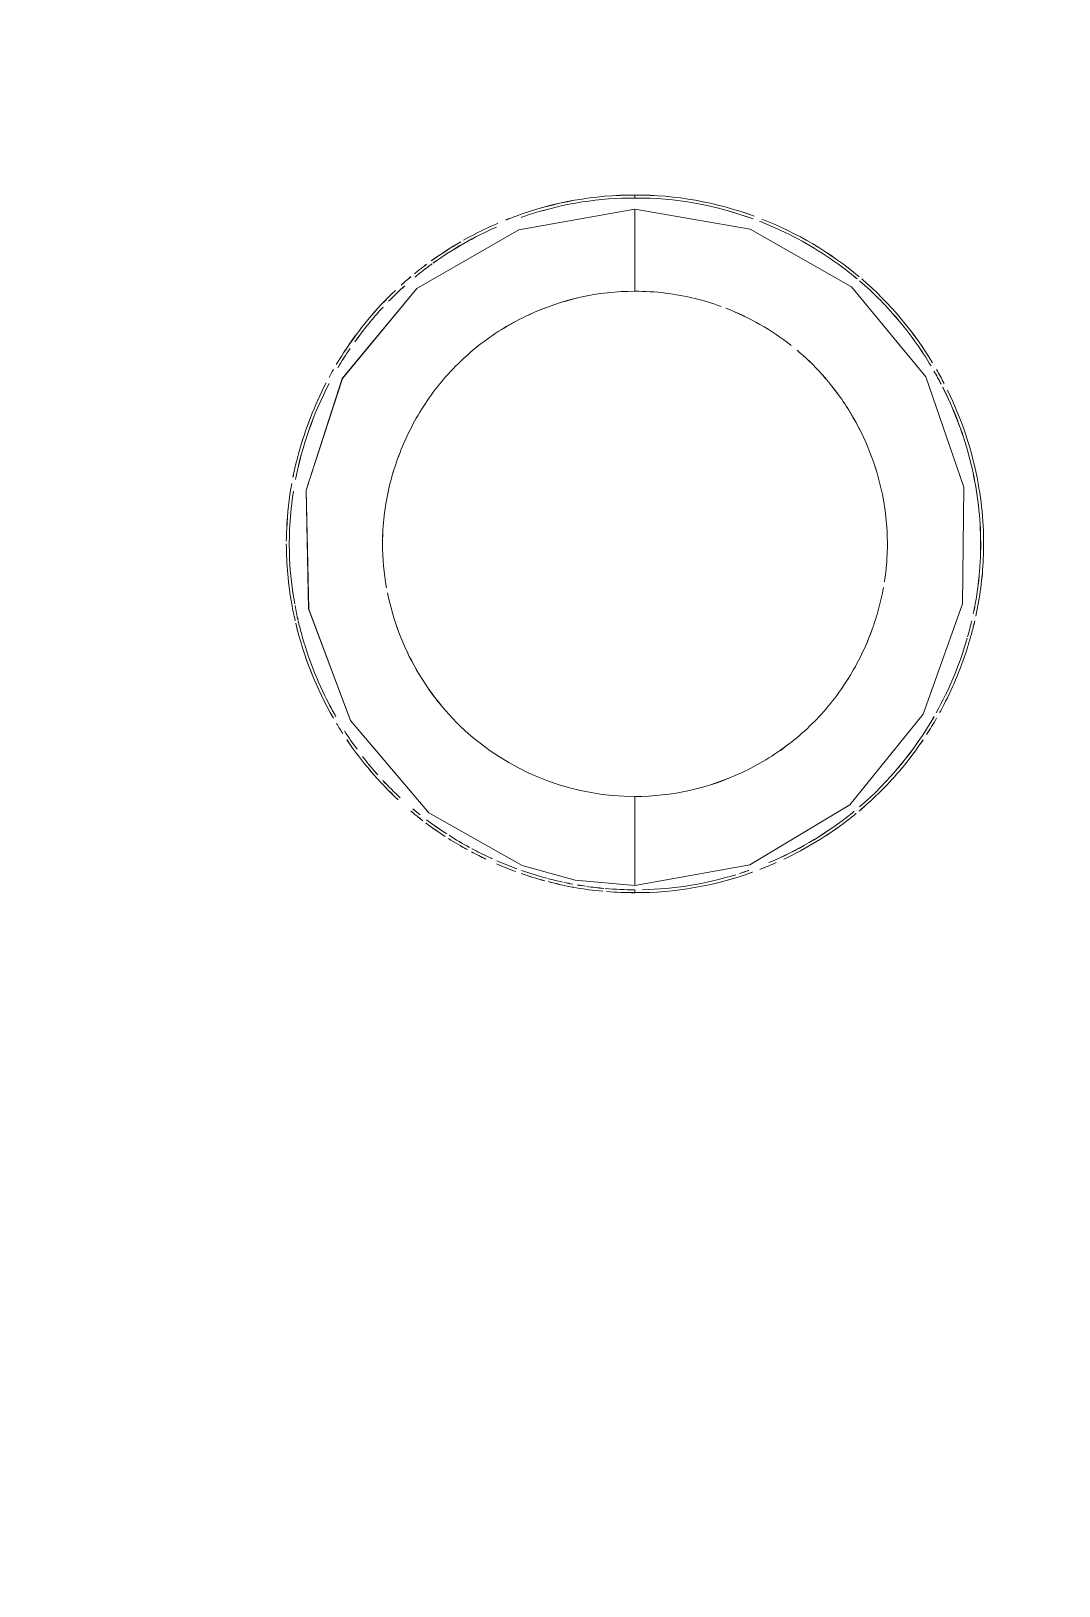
# Model space of a CAD drawing. Header units: millimetres. Extents: x -4000 to 187956, y -58990 to 162485.
# Drawn here: x 2749.9 to 2909.3, y 76780.2 to 77021.1 of the extents above; entities that cross this region are included whole.
import ezdxf

# ---------------------------------------------------------------- set-up
doc = ezdxf.new("R2010")
doc.units = ezdxf.units.MM
doc.layers.add('P-SANR-FIXT', color=6, linetype='Continuous', lineweight=9)

# ---------------------------------------------------------------- blocks, each defined once
blk = doc.blocks.new('WCPan-SquattingPan-Vitra-ArkitektSeries-5952 - CMPX502N-V870-FFS - TANG 1')
at = {"layer": 'P-SANR-FIXT', "color": 90}
for p, q in [((0, 52.99), (0, 53.21)), ((0, -54.89), (0, -54.66))]:
    blk.add_line(p, q, dxfattribs=at)
at = {"layer": 'P-SANR-FIXT', "color": 254}
for p, q in [((0, 52.76), (0, 52.99)), ((0, -54.66), (0, -54.43))]:
    blk.add_line(p, q, dxfattribs=at)
at = {"layer": 'P-SANR-FIXT', "color": 250}
blk.add_line((0, 39.21), (0, 38.3), dxfattribs=at)
at = {"layer": 'P-SANR-FIXT', "color": 253}
blk.add_line((0, -39.97), (0, -40.86), dxfattribs=at)
at = {"layer": 'P-SANR-FIXT', "color": 250, "flags": 128}
for points in [[(0, -53.77), (-9.27, -52.94), (-17.51, -50.68), (-31.97, -42.5), (-44.1, -28.22), (-50.58, -10.93), (-50.98, 7.48), (-45.36, 24.77), (-33.81, 38.73), (-18, 47.85), (0, 51.01)], [(0, 51.01), (17.83, 47.93), (33.56, 38.99), (45.09, 25.06), (50.96, 7.94), (50.77, -10.15), (44.67, -27.2), (33.31, -41.29), (17.8, -50.59), (0, -53.77)]]:
    blk.add_lwpolyline(points, dxfattribs=at)
at = {"layer": 'P-SANR-FIXT', "color": 250}
for points, knots in [([(129.51, 77.95), (128.74, 81.46), (127.07, 86.68), (123.84, 93.23), (120.89, 97.97), (117.48, 102.37), (112.51, 107.69), (105.49, 113.48), (96.06, 119.21), (86.05, 123.75), (75.88, 127.3), (65.19, 130.16), (54.55, 132.3), (43.7, 133.93), (32.53, 135.12), (17.68, 136.15), (6.8, 136.38), (0, 136.38)], [0, 0, 0, 0, 0.071429, 0.107143, 0.142857, 0.178571, 0.214286, 0.285714, 0.357143, 0.428571, 0.5, 0.571429, 0.642857, 0.714286, 0.785714, 0.857143, 1, 1, 1, 1]), ([(0, -316.53), (-2.57, -316.65), (-6.63, -316.75), (-12.49, -316.73), (-17.03, -316.62), (-22.03, -316.49), (-27.44, -316.33), (-31.89, -316.08), (-35.25, -315.76), (-37.21, -315.49), (-38.69, -315.25), (-40.15, -315), (-42.63, -314.54), (-45.97, -313.77), (-49.1, -312.78), (-51.51, -311.78), (-53.28, -310.94), (-55.05, -309.93), (-57.41, -308.36), (-60.28, -306.11), (-62.85, -303.76), (-64.39, -302.23), (-65.18, -301.4), (-65.73, -300.82), (-66.22, -300.25), (-66.81, -299.51), (-67.67, -298.23), (-68.35, -296.82), (-68.87, -295.48), (-69.15, -294.67), (-69.37, -294.04), (-69.54, -293.58), (-69.69, -293.2), (-69.81, -292.91), (-69.94, -292.61), (-70.09, -292.26), (-70.31, -291.73), (-70.54, -291.12), (-70.78, -290.45), (-70.99, -289.81), (-71.19, -289.15), (-71.39, -288.44), (-71.61, -287.68), (-71.89, -286.73), (-72.14, -285.92), (-72.3, -285.45), (-72.45, -285.02), (-72.63, -284.48), (-72.87, -283.64), (-73.24, -282.3), (-73.68, -280.62), (-74.15, -278.85), (-74.56, -277.26), (-75.02, -275.49), (-75.69, -273.02), (-77.01, -268.32), (-79.26, -260.33), (-81.89, -250.19), (-84.17, -240.47), (-85.92, -232.4), (-87.84, -223.11), (-90.01, -212.53), (-92.31, -201.03), (-94.68, -188.88), (-97.05, -176.38), (-99.34, -163.8), (-101.12, -153.5), (-102.43, -145.49), (-103.34, -139.7), (-104.2, -133.91), (-105.33, -125.94), (-106.67, -115.71), (-108.18, -103.26), (-110.06, -86.83), (-112.11, -67.27), (-114.14, -47.68), (-115.47, -34.04), (-116.07, -25.77), (-116.42, -20.03), (-116.64, -15.92), (-116.84, -12.43), (-117.01, -9.49), (-117.15, -7.15), (-117.31, -4.76), (-117.5, -1.64), (-117.72, 2.21), (-117.96, 6.71), (-118.26, 12.58), (-118.59, 19.7), (-118.95, 27.84), (-119.28, 36.03), (-119.56, 44.17), (-119.79, 51.56), (-119.92, 57.74), (-120.01, 61.98), (-120.06, 64.86), (-120, 66.8), (-119.87, 68.43), (-119.72, 69.84), (-119.54, 71.34), (-119.29, 73.25), (-118.9, 75.6), (-118.22, 78.41), (-117.23, 81.3), (-115.87, 84.42), (-114.24, 87.67), (-112.35, 90.87), (-110.28, 93.84), (-107.97, 96.54), (-105.41, 99.11), (-103.13, 101.12), (-101.25, 102.65), (-100.05, 103.57), (-99.12, 104.27), (-98.24, 104.94), (-96.78, 106.05), (-94.76, 107.48), (-91.77, 109.17), (-87.62, 111.02), (-81.64, 113.31), (-74.48, 115.82), (-68.07, 117.83), (-62.99, 119.24), (-59.33, 120.14), (-55.74, 120.91), (-50.87, 121.81), (-44.72, 122.74), (-37.27, 123.6), (-29.83, 124.31), (-22.41, 124.89), (-12.48, 125.39), (-5, 125.49), (0, 125.43)], [-1, -1, -1, -1, -0.97619, -0.964286, -0.952381, -0.940476, -0.928571, -0.916667, -0.910714, -0.904762, -0.901786, -0.89881, -0.892857, -0.880952, -0.869048, -0.863095, -0.857143, -0.85119, -0.845238, -0.833333, -0.821429, -0.815476, -0.8125, -0.809524, -0.806548, -0.803571, -0.797619, -0.785714, -0.779762, -0.77381, -0.770833, -0.767857, -0.764881, -0.763393, -0.761905, -0.758929, -0.755952, -0.75, -0.744048, -0.738095, -0.732143, -0.72619, -0.720238, -0.714286, -0.708333, -0.702381, -0.696429, -0.690476, -0.684524, -0.678571, -0.672619, -0.669643, -0.666667, -0.66369, -0.660714, -0.654762, -0.642857, -0.630952, -0.625, -0.619048, -0.613095, -0.607143, -0.60119, -0.595238, -0.589286, -0.583333, -0.577381, -0.574405, -0.571429, -0.568452, -0.565476, -0.559524, -0.553571, -0.547619, -0.535714, -0.52381, -0.511905, -0.5, -0.494048, -0.488095, -0.482143, -0.479167, -0.47619, -0.473214, -0.470238, -0.464286, -0.458333, -0.452381, -0.440476, -0.428571, -0.416667, -0.404762, -0.392857, -0.380952, -0.369048, -0.357143, -0.345238, -0.339286, -0.333333, -0.327381, -0.321429, -0.309524, -0.297619, -0.285714, -0.27381, -0.261905, -0.25, -0.238095, -0.22619, -0.214286, -0.202381, -0.196429, -0.190476, -0.1875, -0.184524, -0.178571, -0.166667, -0.154762, -0.142857, -0.130952, -0.119048, -0.107143, -0.10119, -0.095238, -0.089286, -0.083333, -0.071429, -0.059524, -0.047619, -0.035714, -0.02381, 0, 0, 0, 0]), ([(0, 125.43), (5.34, 125.43), (13.8, 125.28), (25.48, 124.65), (34.36, 123.93), (43.13, 122.93), (51.71, 121.64), (60.17, 120.01), (68.57, 117.97), (76.78, 115.45), (84.8, 112.37), (91.35, 109.16), (96.35, 106.18), (99.91, 103.74), (103.38, 100.99), (107.85, 96.84), (112.84, 90.74), (116.21, 84.15), (117.97, 79.09), (118.88, 75.48), (119.45, 72.3), (119.77, 69.47), (119.93, 66.83), (119.98, 64.71), (119.99, 63.03), (119.99, 62.01), (119.98, 61.16), (119.97, 60.06), (119.93, 58.25), (119.86, 55.26), (119.75, 51.42), (119.64, 47.54), (119.53, 44.03), (119.42, 40.71), (119.29, 36.98), (119.11, 31.92), (118.92, 26.93), (118.73, 22.47), (118.58, 19.03), (118.44, 16.16), (118.31, 13.45), (118.19, 10.96), (118.07, 8.66), (117.96, 6.69), (117.85, 4.57), (117.69, 1.79), (117.49, -1.72), (117.23, -5.98), (116.95, -10.31), (116.66, -14.74), (116.26, -20.61), (115.51, -30.84), (114.35, -45.2), (112.27, -68.07), (109.21, -96.69), (105.5, -125.36), (102.12, -148.02), (99.36, -165), (96.36, -181.94), (93.51, -196.84), (91.28, -207.81), (89.79, -214.88), (88.65, -220.17), (87.48, -225.47), (86.49, -229.85), (85.66, -233.44), (84.91, -236.67), (84.11, -240.05), (83.22, -243.76), (82.25, -247.78), (81.22, -251.94), (80.18, -256.07), (79.26, -259.65), (78.18, -263.8), (76.91, -268.61), (75.82, -272.63), (74.96, -275.78), (74.1, -278.92), (73.15, -282.36), (72.21, -285.67), (71.41, -288.37), (70.37, -291.52), (69.25, -294.43), (68.05, -296.98), (67.13, -298.69), (66.09, -300.32), (64.44, -302.55), (61.91, -305.27), (58.14, -308.26), (54.39, -310.43), (51.04, -311.95), (47.42, -313.32), (42.84, -314.6), (38.33, -315.36), (34.88, -315.75), (31.62, -316.04), (27.15, -316.34), (22.37, -316.52), (18.42, -316.6), (14.39, -316.65), (9.97, -316.64), (5.12, -316.57), (1.82, -316.53), (0, -316.53)], [0, 0, 0, 0, 0.029412, 0.044118, 0.058824, 0.073529, 0.088235, 0.102941, 0.117647, 0.132353, 0.147059, 0.161765, 0.169118, 0.176471, 0.183824, 0.191176, 0.205882, 0.220588, 0.227941, 0.235294, 0.242647, 0.25, 0.257353, 0.264706, 0.268382, 0.272059, 0.273897, 0.275735, 0.279412, 0.283088, 0.286765, 0.290441, 0.292279, 0.294118, 0.297794, 0.301471, 0.308824, 0.316176, 0.323529, 0.330882, 0.338235, 0.345588, 0.349265, 0.352941, 0.356618, 0.360294, 0.367647, 0.375, 0.382353, 0.389706, 0.397059, 0.411765, 0.441176, 0.470588, 0.529412, 0.588235, 0.617647, 0.647059, 0.676471, 0.705882, 0.724265, 0.733456, 0.742647, 0.751838, 0.761029, 0.765625, 0.770221, 0.779412, 0.788603, 0.797794, 0.806985, 0.811581, 0.816176, 0.820772, 0.825368, 0.829963, 0.832261, 0.834559, 0.839154, 0.84375, 0.848346, 0.852941, 0.862132, 0.866728, 0.871324, 0.875919, 0.880515, 0.889706, 0.898897, 0.908088, 0.912684, 0.917279, 0.926471, 0.935662, 0.940257, 0.944853, 0.954044, 0.963235, 0.967831, 0.972426, 0.981618, 0.990809, 1, 1, 1, 1]), ([(-39.13, -0.84), (-39.13, -0.27), (-39.06, 3.14), (-38.06, 9.35), (-34.93, 17.36), (-30.2, 24.53), (-24.02, 30.46), (-14.2, 36.38), (-5.7, 38.33), (0, 38.3)], [0.5, 0.5, 0.5, 0.5, 0.5138889, 0.5833333, 0.6527778, 0.7222222, 0.7916667, 0.8611111, 1, 1, 1, 1]), ([(30, 24.25), (31.44, 22.52), (35.33, 16.91), (38.7, 7.72), (39.32, -1.11), (38.89, -5.34), (38.67, -6.73)], [0.278521, 0.278521, 0.278521, 0.278521, 0.3333333, 0.4444444, 0.5138889, 0.5482288, 0.5482288, 0.5482288, 0.5482288]), ([(0, -39.97), (-9.12, -40.02), (-22.72, -35.02), (-34.35, -20.99), (-37.52, -12.61), (-38.37, -8.4)], [0, 0, 0, 0, 0.2222222, 0.3333333, 0.437997, 0.437997, 0.437997, 0.437997]), ([(36.73, -14.2), (36.14, -15.81), (34.3, -19.99), (30.2, -26.2), (24.02, -32.13), (14.2, -38.06), (5.7, -40), (0, -39.97)], [0.6111111, 0.6111111, 0.6111111, 0.6111111, 0.6527778, 0.7222222, 0.7916667, 0.8611111, 1, 1, 1, 1])]:
    blk.add_open_spline(points, degree=3, knots=knots, dxfattribs=at)
at = {"layer": 'P-SANR-FIXT', "color": 253}
for points in [[(-18.43, 49.96), (-12.54, 52.11), (-6.28, 53.25), (0, 53.21)], [(0, 53.21), (6.3, 53.25), (12.57, 52.11), (18.48, 49.95)], [(-16.18, 50.25), (-10.95, 51.92), (-5.49, 52.79), (0, 52.76)], [(18.32, 49.52), (12.46, 51.66), (6.24, 52.8), (0, 52.76)], [(-31.28, 42.68), (-28.22, 44.88), (-24.92, 46.74), (-21.47, 48.25)], [(-20.02, 49.35), (-19.51, 49.56), (-18.99, 49.76), (-18.47, 49.95)], [(19.68, 49.49), (25.14, 47.35), (30.26, 44.33), (34.74, 40.57)], [(-31.59, 43.02), (-30.11, 44.07), (-28.59, 45.06), (-27.01, 45.96)], [(-32.78, 41.56), (-32.34, 41.9), (-31.9, 42.23), (-31.45, 42.56)], [(-38.19, 36.75), (-37.39, 37.57), (-36.55, 38.37), (-35.69, 39.14)], [(-36.26, 39.25), (-35.76, 39.7), (-35.25, 40.14), (-34.73, 40.57)], [(35.16, 40.21), (39.48, 36.5), (43.19, 32.09), (46.13, 27.22)], [(9.34, 37.18), (10.71, 36.84), (12.06, 36.43), (13.38, 35.94)], [(-43.45, 30.46), (-42.1, 32.35), (-40.63, 34.15), (-39.05, 35.85)], [(-46.07, 26.44), (-45.46, 27.46), (-44.82, 28.47), (-44.15, 29.46)], [(25.14, 29.16), (26.88, 27.69), (28.49, 26.07), (29.95, 24.32)], [(-47.42, 24.97), (-47.2, 25.38), (-46.98, 25.78), (-46.75, 26.18)], [(47.47, 23.89), (47.11, 24.59), (46.74, 25.27), (46.35, 25.95)], [(46.75, 26.17), (47.16, 25.46), (47.55, 24.74), (47.93, 24.01)], [(-52.62, 9.14), (-51.62, 14.3), (-49.86, 19.33), (-47.42, 24)], [(-53.2, -10.2), (-53.76, -7.11), (-54.05, -3.97), (-54.05, -0.83)], [(-38.52, -7.63), (-38.92, -5.39), (-39.13, -3.11), (-39.13, -0.84)], [(38.52, -7.62), (38.32, -8.74), (37.81, -10.96), (37.12, -13.13), (36.73, -14.2)], [(-52.68, -12.74), (-52.87, -11.9), (-53.05, -11.06), (-53.2, -10.2)], [(-52.22, -12.68), (-52.4, -11.93), (-52.56, -11.17), (-52.7, -10.41)], [(-46.75, -27.84), (-49.39, -23.25), (-51.37, -18.27), (-52.59, -13.12)], [(51.57, -15.24), (51.8, -14.41), (52.02, -13.58), (52.21, -12.75)], [(46.69, -27.03), (48.73, -23.37), (50.35, -19.47), (51.51, -15.44)], [(-45.28, -30.25), (-45.61, -29.74), (-45.94, -29.22), (-46.25, -28.69)], [(34.8, -41.6), (39.41, -37.65), (43.32, -32.89), (46.36, -27.62)], [(46.75, -27.85), (46.25, -28.71), (45.74, -29.56), (45.2, -30.39)], [(-43.08, -32.66), (-43.77, -31.73), (-44.42, -30.77), (-45.04, -29.79)], [(-36.72, -40.49), (-39.7, -37.72), (-42.36, -34.6), (-44.64, -31.22)], [(-36.39, -40.18), (-37.32, -39.32), (-38.22, -38.43), (-39.08, -37.5)], [(-32.89, -43.73), (-33.52, -43.25), (-34.14, -42.75), (-34.74, -42.24)], [(20.77, -50.23), (25.06, -48.42), (29.12, -46.07), (32.79, -43.23)], [(-29.44, -46.16), (-30.46, -45.5), (-31.45, -44.81), (-32.42, -44.08)], [(-29.17, -45.78), (-30.25, -45.09), (-31.3, -44.35), (-32.32, -43.58)], [(-25.99, -48.22), (-26.98, -47.68), (-27.95, -47.11), (-28.9, -46.51)], [(-25.67, -47.87), (-26.74, -47.28), (-27.8, -46.66), (-28.83, -46)], [(-23.1, -49.69), (-23.86, -49.33), (-24.61, -48.95), (-25.35, -48.56)], [(-18.48, -51.62), (-19.49, -51.25), (-20.49, -50.85), (-21.48, -50.42)], [(-18.32, -51.19), (-19.37, -50.81), (-20.41, -50.39), (-21.43, -49.94)], [(21.91, -50.23), (21.07, -50.6), (20.22, -50.96), (19.36, -51.29)], [(-13.96, -53.05), (-15.2, -52.72), (-16.43, -52.34), (-17.65, -51.91)], [(-13.68, -52.66), (-15, -52.3), (-16.31, -51.9), (-17.6, -51.45)], [(-11.25, -53.24), (-12, -53.08), (-12.75, -52.9), (-13.5, -52.7)], [(18.2, -51.72), (12.37, -53.82), (6.2, -54.92), (0, -54.89)], [(1.16, -54.42), (6.06, -54.34), (10.93, -53.54), (15.61, -52.1)], [(-9.49, -54.06), (-10.83, -53.82), (-12.15, -53.53), (-13.46, -53.18)], [(-9.64, -53.57), (-10.09, -53.48), (-10.54, -53.4), (-10.98, -53.3)], [(-4.98, -54.67), (-6.45, -54.54), (-7.91, -54.34), (-9.36, -54.08)], [(-7.66, -53.89), (-8.08, -53.83), (-8.49, -53.77), (-8.9, -53.7)], [(-4.82, -54.23), (-5.7, -54.15), (-6.59, -54.05), (-7.47, -53.92)], [(0, -54.43), (-1.54, -54.44), (-3.08, -54.38), (-4.61, -54.25)], [(0, -54.89), (-1.47, -54.9), (-2.93, -54.84), (-4.4, -54.72)]]:
    blk.add_open_spline(points, degree=3, dxfattribs=at)
at = {"layer": 'P-SANR-FIXT', "color": 250}
for points in [[(0, 39.48), (0, 39.62), (0, 40), (0, 40.89), (0, 42.06), (0, 43.48), (0, 45.13), (0, 46.96), (0, 48.93), (0, 50.32), (0, 51.01)], [(0, 38.3), (3.15, 38.32), (6.29, 37.93), (9.34, 37.18)], [(14.07, 35.68), (17.72, 34.27), (21.16, 32.32), (24.23, 29.9)], [(0, -53.77), (0, -53.03), (0, -51.54), (0, -49.4), (0, -47.4), (0, -45.58), (0, -44.01), (0, -42.72), (0, -41.73), (0, -41.3), (0, -41.15)]]:
    blk.add_open_spline(points, degree=3, dxfattribs=at)
at = {"layer": 'P-SANR-FIXT', "color": 253}
for points, knots in [([(-26.58, 46.21), (-25.35, 46.9), (-23.59, 47.81), (-21.78, 48.62), (-21.25, 48.85)], [0.8362703, 0.8362703, 0.8362703, 0.8362703, 0.86111111, 0.87129648, 0.87129648, 0.87129648, 0.87129648]), ([(33.27, 41.18), (33.06, 41.35), (29.76, 43.91), (25.12, 46.71), (20.41, 48.72), (19.28, 49.16)], [0.78673632, 0.78673632, 0.78673632, 0.78673632, 0.79166667, 0.86111111, 0.88277509, 0.88277509, 0.88277509, 0.88277509]), ([(-34.19, 41.03), (-33.76, 41.37), (-33.14, 41.87), (-32.5, 42.35), (-32.3, 42.49)], [0.78197225, 0.78197225, 0.78197225, 0.78197225, 0.79166667, 0.79602802, 0.79602802, 0.79602802, 0.79602802]), ([(45.9, 26.73), (44.46, 29.15), (41.12, 33.89), (37.04, 38.01), (34.79, 39.93)], [0.6720379, 0.6720379, 0.6720379, 0.6720379, 0.7222222, 0.7750486, 0.7750486, 0.7750486, 0.7750486]), ([(-46.3, 26.95), (-44.84, 29.39), (-42, 33.43), (-38.64, 37.01), (-37.13, 38.43)], [0.67191093, 0.67191093, 0.67191093, 0.67191093, 0.72222222, 0.7588111, 0.7588111, 0.7588111, 0.7588111]), ([(-53.01, 9.52), (-52.77, 10.73), (-51.58, 15.77), (-49.69, 20.61), (-47.88, 24.1)], [0.56141945, 0.56141945, 0.56141945, 0.56141945, 0.58333333, 0.65277778, 0.65277778, 0.65277778, 0.65277778]), ([(52.45, -11.67), (52.56, -11.16), (53.41, -6.82), (53.99, 1.52), (52.15, 12.96), (49.39, 20.12), (47.7, 23.46)], [0.4350947, 0.4350947, 0.4350947, 0.4350947, 0.4444444, 0.5138889, 0.5833333, 0.6498701, 0.6498701, 0.6498701, 0.6498701]), ([(48.46, 22.96), (50.69, 18.4), (53.54, 9.76), (54.38, -2.26), (53.47, -9.12), (52.84, -12.03)], [0.3547305, 0.3547305, 0.3547305, 0.3547305, 0.4444444, 0.5138889, 0.5665006, 0.5665006, 0.5665006, 0.5665006]), ([(-54.05, -0.43), (-54.04, 0.22), (-53.96, 3.22), (-53.62, 6.22), (-53.2, 8.54)], [0.50234719, 0.50234719, 0.50234719, 0.50234719, 0.51388889, 0.55555556, 0.55555556, 0.55555556, 0.55555556]), ([(-52.75, -10.13), (-53.17, -7.83), (-53.83, -2.01), (-53.49, 3.85), (-52.94, 7.31)], [-0.5555556, -0.5555556, -0.5555556, -0.5555556, -0.5138889, -0.451343, -0.451343, -0.451343, -0.451343]), ([(-46.36, -27.62), (-46.74, -26.94), (-48.98, -22.83), (-50.94, -17.82), (-52.06, -13.4), (-52.21, -12.75)], [-0.66666667, -0.66666667, -0.66666667, -0.66666667, -0.65277778, -0.58333333, -0.57144917, -0.57144917, -0.57144917, -0.57144917]), ([(52.68, -12.74), (52.52, -13.43), (52.19, -14.72), (51.82, -15.99), (51.64, -16.58)], [0.57078633, 0.57078633, 0.57078633, 0.57078633, 0.58333333, 0.59418739, 0.59418739, 0.59418739, 0.59418739]), ([(51.61, -16.69), (50.64, -19.82), (49.21, -23.29), (47.45, -26.59), (47.23, -26.99)], [0.59488607, 0.59488607, 0.59488607, 0.59488607, 0.65277778, 0.66090061, 0.66090061, 0.66090061, 0.66090061]), ([(44.65, -31.23), (43.63, -32.73), (40.65, -36.71), (37.14, -40.23), (34.73, -42.25)], [0.6900879, 0.6900879, 0.6900879, 0.6900879, 0.72222222, 0.77777778, 0.77777778, 0.77777778, 0.77777778]), ([(-39.88, -36.62), (-40.27, -36.19), (-41.08, -35.25), (-41.85, -34.29), (-42.24, -33.78)], [-0.73270712, -0.73270712, -0.73270712, -0.73270712, -0.72222222, -0.7107225, -0.7107225, -0.7107225, -0.7107225]), ([(34.27, -42.63), (33.82, -43), (30.36, -45.74), (26.56, -48.05), (23.1, -49.68)], [0.78135794, 0.78135794, 0.78135794, 0.78135794, 0.79166667, 0.85934924, 0.85934924, 0.85934924, 0.85934924]), ([(-22.16, -49.62), (-22.32, -49.54), (-23.37, -49.06), (-24.4, -48.55), (-25.26, -48.08)], [-0.86423752, -0.86423752, -0.86423752, -0.86423752, -0.86111111, -0.84368511, -0.84368511, -0.84368511, -0.84368511])]:
    blk.add_open_spline(points, degree=3, knots=knots, dxfattribs=at)
at = {"layer": 'P-SANR-FIXT', "color": 254}
for points in [[(-17.65, 49.76), (-17.16, 49.93), (-16.67, 50.09), (-16.18, 50.25)], [(-34.1, 40.51), (-33.66, 40.87), (-33.23, 41.22), (-32.78, 41.56)], [(34.44, 40.22), (34.06, 40.55), (33.67, 40.86), (33.27, 41.18)], [(0, 39.21), (0, 39.25), (0, 39.34), (0, 39.48)], [(0, -41.15), (0, -40.99), (0, -40.9), (0, -40.86)], [(-33.28, -42.84), (-33.67, -42.53), (-34.06, -42.22), (-34.44, -41.89)], [(32.79, -43.23), (33.2, -42.91), (33.61, -42.59), (34, -42.26)], [(16.18, -51.92), (16.67, -51.77), (17.17, -51.6), (17.66, -51.43)]]:
    blk.add_open_spline(points, degree=3, dxfattribs=at)
blk = doc.blocks.new('CMF2_NHAXUONG_A_rvt-1-FFS - TANG 1')
at = {"layer": 'P-SANR-FIXT', "color": 90}
for p, q in [((2843.54, 76995.49), (2843.54, 76995.72)), ((2843.54, 76887.62), (2843.54, 76887.85))]:
    blk.add_line(p, q, dxfattribs=at)
at = {"layer": 'P-SANR-FIXT', "color": 254}
for p, q in [((2843.54, 76995.26), (2843.54, 76995.49)), ((2843.54, 76887.85), (2843.54, 76888.07))]:
    blk.add_line(p, q, dxfattribs=at)
at = {"layer": 'P-SANR-FIXT', "color": 250}
blk.add_line((2843.54, 76981.72), (2843.54, 76980.8), dxfattribs=at)
at = {"layer": 'P-SANR-FIXT', "color": 253}
blk.add_line((2843.54, 76902.53), (2843.54, 76901.64), dxfattribs=at)
at = {"layer": 'P-SANR-FIXT', "color": 250, "flags": 128}
for points in [[(2843.54, 76888.73), (2834.26, 76889.56), (2826.03, 76891.82), (2811.57, 76900.01), (2799.44, 76914.28), (2792.95, 76931.58), (2792.56, 76949.98), (2798.17, 76967.27), (2809.73, 76981.24), (2825.54, 76990.35), (2843.54, 76993.52)], [(2843.54, 76993.52), (2861.37, 76990.43), (2877.1, 76981.49), (2888.63, 76967.56), (2894.5, 76950.45), (2894.3, 76932.35), (2888.21, 76915.3), (2876.85, 76901.22), (2861.34, 76891.91), (2843.54, 76888.73)]]:
    blk.add_lwpolyline(points, dxfattribs=at)
at = {"layer": 'P-SANR-FIXT', "color": 250}
for points, knots in [([(2973.04, 77020.45), (2972.28, 77023.96), (2970.61, 77029.18), (2967.38, 77035.74), (2964.42, 77040.47), (2961.02, 77044.87), (2956.04, 77050.19), (2949.03, 77055.98), (2939.6, 77061.71), (2929.59, 77066.26), (2919.42, 77069.8), (2908.72, 77072.66), (2898.09, 77074.8), (2887.23, 77076.43), (2876.07, 77077.62), (2861.21, 77078.65), (2850.34, 77078.88), (2843.54, 77078.88)], [0, 0, 0, 0, 0.071429, 0.107143, 0.142857, 0.178571, 0.214286, 0.285714, 0.357143, 0.428571, 0.5, 0.571429, 0.642857, 0.714286, 0.785714, 0.857143, 1, 1, 1, 1]), ([(2843.54, 76625.97), (2840.97, 76625.85), (2836.91, 76625.75), (2831.05, 76625.78), (2826.51, 76625.89), (2821.51, 76626.01), (2816.1, 76626.17), (2811.65, 76626.43), (2808.29, 76626.75), (2806.33, 76627.01), (2804.84, 76627.26), (2803.38, 76627.5), (2800.91, 76627.96), (2797.57, 76628.73), (2794.44, 76629.73), (2792.02, 76630.72), (2790.26, 76631.56), (2788.49, 76632.57), (2786.13, 76634.14), (2783.26, 76636.39), (2780.69, 76638.74), (2779.15, 76640.28), (2778.36, 76641.1), (2777.81, 76641.69), (2777.32, 76642.25), (2776.73, 76643), (2775.87, 76644.28), (2775.19, 76645.68), (2774.67, 76647.02), (2774.39, 76647.83), (2774.16, 76648.46), (2774, 76648.92), (2773.85, 76649.3), (2773.73, 76649.6), (2773.6, 76649.89), (2773.45, 76650.25), (2773.23, 76650.78), (2772.99, 76651.38), (2772.76, 76652.05), (2772.55, 76652.7), (2772.35, 76653.35), (2772.15, 76654.06), (2771.93, 76654.82), (2771.65, 76655.78), (2771.4, 76656.58), (2771.23, 76657.06), (2771.09, 76657.48), (2770.91, 76658.02), (2770.66, 76658.87), (2770.3, 76660.2), (2769.85, 76661.88), (2769.39, 76663.66), (2768.98, 76665.25), (2768.52, 76667.02), (2767.85, 76669.48), (2766.53, 76674.19), (2764.28, 76682.17), (2761.65, 76692.32), (2759.37, 76702.03), (2757.62, 76710.1), (2755.7, 76719.39), (2753.53, 76729.97), (2751.23, 76741.47), (2748.85, 76753.62), (2746.48, 76766.13), (2744.19, 76778.71), (2742.41, 76789), (2741.1, 76797.01), (2740.19, 76802.8), (2739.33, 76808.59), (2738.21, 76816.57), (2736.86, 76826.79), (2735.35, 76839.24), (2733.48, 76855.68), (2731.43, 76875.24), (2729.4, 76894.82), (2728.07, 76908.47), (2727.47, 76916.74), (2727.12, 76922.47), (2726.89, 76926.58), (2726.7, 76930.07), (2726.53, 76933.01), (2726.38, 76935.35), (2726.23, 76937.74), (2726.04, 76940.87), (2725.82, 76944.71), (2725.57, 76949.21), (2725.27, 76955.08), (2724.94, 76962.21), (2724.59, 76970.34), (2724.26, 76978.54), (2723.97, 76986.67), (2723.75, 76994.06), (2723.61, 77000.25), (2723.53, 77004.49), (2723.48, 77007.36), (2723.54, 77009.3), (2723.67, 77010.94), (2723.82, 77012.34), (2724, 77013.85), (2724.25, 77015.76), (2724.64, 77018.1), (2725.32, 77020.91), (2726.31, 77023.8), (2727.67, 77026.93), (2729.3, 77030.17), (2731.18, 77033.38), (2733.26, 77036.34), (2735.56, 77039.04), (2738.13, 77041.62), (2740.41, 77043.63), (2742.28, 77045.15), (2743.48, 77046.07), (2744.42, 77046.78), (2745.3, 77047.45), (2746.75, 77048.55), (2748.78, 77049.98), (2751.77, 77051.67), (2755.92, 77053.52), (2761.9, 77055.81), (2769.06, 77058.32), (2775.47, 77060.33), (2780.54, 77061.74), (2784.21, 77062.65), (2787.8, 77063.41), (2792.67, 77064.32), (2798.82, 77065.24), (2806.27, 77066.1), (2813.71, 77066.81), (2821.13, 77067.4), (2831.06, 77067.9), (2838.54, 77067.99), (2843.54, 77067.93)], [-1, -1, -1, -1, -0.97619, -0.964286, -0.952381, -0.940476, -0.928571, -0.916667, -0.910714, -0.904762, -0.901786, -0.89881, -0.892857, -0.880952, -0.869048, -0.863095, -0.857143, -0.85119, -0.845238, -0.833333, -0.821429, -0.815476, -0.8125, -0.809524, -0.806548, -0.803571, -0.797619, -0.785714, -0.779762, -0.77381, -0.770833, -0.767857, -0.764881, -0.763393, -0.761905, -0.758929, -0.755952, -0.75, -0.744048, -0.738095, -0.732143, -0.72619, -0.720238, -0.714286, -0.708333, -0.702381, -0.696429, -0.690476, -0.684524, -0.678571, -0.672619, -0.669643, -0.666667, -0.66369, -0.660714, -0.654762, -0.642857, -0.630952, -0.625, -0.619048, -0.613095, -0.607143, -0.60119, -0.595238, -0.589286, -0.583333, -0.577381, -0.574405, -0.571429, -0.568452, -0.565476, -0.559524, -0.553571, -0.547619, -0.535714, -0.52381, -0.511905, -0.5, -0.494048, -0.488095, -0.482143, -0.479167, -0.47619, -0.473214, -0.470238, -0.464286, -0.458333, -0.452381, -0.440476, -0.428571, -0.416667, -0.404762, -0.392857, -0.380952, -0.369048, -0.357143, -0.345238, -0.339286, -0.333333, -0.327381, -0.321429, -0.309524, -0.297619, -0.285714, -0.27381, -0.261905, -0.25, -0.238095, -0.22619, -0.214286, -0.202381, -0.196429, -0.190476, -0.1875, -0.184524, -0.178571, -0.166667, -0.154762, -0.142857, -0.130952, -0.119048, -0.107143, -0.10119, -0.095238, -0.089286, -0.083333, -0.071429, -0.059524, -0.047619, -0.035714, -0.02381, 0, 0, 0, 0]), ([(2843.54, 77067.93), (2848.87, 77067.93), (2857.34, 77067.79), (2869.02, 77067.16), (2877.9, 77066.43), (2886.66, 77065.43), (2895.25, 77064.14), (2903.71, 77062.52), (2912.11, 77060.47), (2920.32, 77057.96), (2928.34, 77054.87), (2934.89, 77051.67), (2939.89, 77048.68), (2943.45, 77046.24), (2946.92, 77043.5), (2951.39, 77039.35), (2956.37, 77033.25), (2959.75, 77026.65), (2961.5, 77021.59), (2962.42, 77017.98), (2962.99, 77014.81), (2963.31, 77011.98), (2963.47, 77009.33), (2963.52, 77007.21), (2963.53, 77005.54), (2963.52, 77004.51), (2963.52, 77003.67), (2963.5, 77002.57), (2963.47, 77000.76), (2963.4, 76997.76), (2963.29, 76993.93), (2963.17, 76990.04), (2963.06, 76986.53), (2962.96, 76983.22), (2962.83, 76979.48), (2962.65, 76974.42), (2962.45, 76969.43), (2962.27, 76964.98), (2962.11, 76961.54), (2961.98, 76958.67), (2961.85, 76955.95), (2961.72, 76953.47), (2961.6, 76951.17), (2961.5, 76949.19), (2961.38, 76947.08), (2961.23, 76944.3), (2961.02, 76940.79), (2960.76, 76936.53), (2960.49, 76932.2), (2960.2, 76927.77), (2959.79, 76921.9), (2959.05, 76911.66), (2957.89, 76897.3), (2955.8, 76874.43), (2952.74, 76845.81), (2949.03, 76817.15), (2945.65, 76794.48), (2942.89, 76777.5), (2939.9, 76760.56), (2937.05, 76745.66), (2934.82, 76734.69), (2933.33, 76727.63), (2932.18, 76722.34), (2931.01, 76717.03), (2930.02, 76712.65), (2929.2, 76709.06), (2928.45, 76705.83), (2927.65, 76702.45), (2926.76, 76698.74), (2925.78, 76694.72), (2924.75, 76690.57), (2923.71, 76686.44), (2922.8, 76682.85), (2921.72, 76678.71), (2920.44, 76673.89), (2919.36, 76669.87), (2918.5, 76666.72), (2917.64, 76663.58), (2916.69, 76660.15), (2915.75, 76656.83), (2914.95, 76654.14), (2913.91, 76650.98), (2912.79, 76648.08), (2911.59, 76645.52), (2910.66, 76643.82), (2909.62, 76642.18), (2907.97, 76639.95), (2905.44, 76637.23), (2901.67, 76634.25), (2897.93, 76632.07), (2894.58, 76630.55), (2890.95, 76629.18), (2886.38, 76627.9), (2881.86, 76627.14), (2878.42, 76626.76), (2875.15, 76626.46), (2870.69, 76626.16), (2865.91, 76625.98), (2861.95, 76625.9), (2857.93, 76625.86), (2853.51, 76625.87), (2848.66, 76625.93), (2845.36, 76625.97), (2843.54, 76625.97)], [0, 0, 0, 0, 0.029412, 0.044118, 0.058824, 0.073529, 0.088235, 0.102941, 0.117647, 0.132353, 0.147059, 0.161765, 0.169118, 0.176471, 0.183824, 0.191176, 0.205882, 0.220588, 0.227941, 0.235294, 0.242647, 0.25, 0.257353, 0.264706, 0.268382, 0.272059, 0.273897, 0.275735, 0.279412, 0.283088, 0.286765, 0.290441, 0.292279, 0.294118, 0.297794, 0.301471, 0.308824, 0.316176, 0.323529, 0.330882, 0.338235, 0.345588, 0.349265, 0.352941, 0.356618, 0.360294, 0.367647, 0.375, 0.382353, 0.389706, 0.397059, 0.411765, 0.441176, 0.470588, 0.529412, 0.588235, 0.617647, 0.647059, 0.676471, 0.705882, 0.724265, 0.733456, 0.742647, 0.751838, 0.761029, 0.765625, 0.770221, 0.779412, 0.788603, 0.797794, 0.806985, 0.811581, 0.816176, 0.820772, 0.825368, 0.829963, 0.832261, 0.834559, 0.839154, 0.84375, 0.848346, 0.852941, 0.862132, 0.866728, 0.871324, 0.875919, 0.880515, 0.889706, 0.898897, 0.908088, 0.912684, 0.917279, 0.926471, 0.935662, 0.940257, 0.944853, 0.954044, 0.963235, 0.967831, 0.972426, 0.981618, 0.990809, 1, 1, 1, 1]), ([(2804.4, 76941.66), (2804.4, 76942.23), (2804.48, 76945.64), (2805.48, 76951.86), (2808.61, 76959.86), (2813.34, 76967.03), (2819.52, 76972.96), (2829.33, 76978.89), (2837.84, 76980.83), (2843.54, 76980.8)], [0.5, 0.5, 0.5, 0.5, 0.5138889, 0.5833333, 0.6527778, 0.7222222, 0.7916667, 0.8611111, 1, 1, 1, 1]), ([(2873.54, 76966.76), (2874.98, 76965.03), (2878.87, 76959.42), (2882.24, 76950.22), (2882.86, 76941.39), (2882.43, 76937.16), (2882.21, 76935.77)], [0.278521, 0.278521, 0.278521, 0.278521, 0.3333333, 0.4444444, 0.5138889, 0.5482288, 0.5482288, 0.5482288, 0.5482288]), ([(2843.54, 76902.53), (2834.42, 76902.48), (2820.82, 76907.48), (2809.18, 76921.51), (2806.02, 76929.9), (2805.17, 76934.1)], [0, 0, 0, 0, 0.2222222, 0.3333333, 0.437997, 0.437997, 0.437997, 0.437997]), ([(2880.26, 76928.3), (2879.68, 76926.7), (2877.84, 76922.52), (2873.74, 76916.3), (2867.56, 76910.37), (2857.74, 76904.45), (2849.23, 76902.5), (2843.54, 76902.53)], [0.6111111, 0.6111111, 0.6111111, 0.6111111, 0.6527778, 0.7222222, 0.7916667, 0.8611111, 1, 1, 1, 1])]:
    blk.add_open_spline(points, degree=3, knots=knots, dxfattribs=at)
at = {"layer": 'P-SANR-FIXT', "color": 253}
for points in [[(2825.1, 76992.47), (2831, 76994.62), (2837.25, 76995.75), (2843.54, 76995.72)], [(2843.54, 76995.72), (2849.84, 76995.75), (2856.1, 76994.61), (2862.01, 76992.45)], [(2827.36, 76992.75), (2832.58, 76994.42), (2838.05, 76995.29), (2843.54, 76995.26)], [(2861.85, 76992.02), (2856, 76994.16), (2849.78, 76995.3), (2843.54, 76995.26)], [(2823.51, 76991.86), (2824.03, 76992.06), (2824.54, 76992.26), (2825.07, 76992.45)], [(2863.22, 76991.99), (2868.68, 76989.85), (2873.8, 76986.84), (2878.28, 76983.07)], [(2811.95, 76985.52), (2813.42, 76986.58), (2814.95, 76987.56), (2816.53, 76988.47)], [(2812.26, 76985.19), (2815.32, 76987.38), (2818.61, 76989.25), (2822.07, 76990.76)], [(2810.75, 76984.07), (2811.19, 76984.41), (2811.64, 76984.74), (2812.09, 76985.06)], [(2805.34, 76979.25), (2806.15, 76980.07), (2806.98, 76980.87), (2807.84, 76981.64)], [(2807.28, 76981.75), (2807.78, 76982.2), (2808.29, 76982.64), (2808.8, 76983.08)], [(2878.7, 76982.71), (2883.02, 76979.01), (2886.72, 76974.6), (2889.67, 76969.72)], [(2852.88, 76979.68), (2854.24, 76979.34), (2855.59, 76978.93), (2856.92, 76978.45)], [(2800.09, 76972.97), (2801.44, 76974.86), (2802.91, 76976.66), (2804.49, 76978.35)], [(2797.47, 76968.94), (2798.07, 76969.97), (2798.71, 76970.98), (2799.38, 76971.96)], [(2868.68, 76971.66), (2870.42, 76970.2), (2872.03, 76968.58), (2873.48, 76966.83)], [(2796.12, 76967.47), (2796.34, 76967.88), (2796.56, 76968.28), (2796.79, 76968.68)], [(2891.01, 76966.4), (2890.65, 76967.09), (2890.28, 76967.77), (2889.89, 76968.45)], [(2890.29, 76968.67), (2890.7, 76967.96), (2891.09, 76967.24), (2891.47, 76966.51)], [(2790.91, 76951.64), (2791.92, 76956.81), (2793.68, 76961.83), (2796.12, 76966.5)], [(2790.34, 76932.3), (2789.78, 76935.39), (2789.49, 76938.53), (2789.49, 76941.67)], [(2805.02, 76934.88), (2804.61, 76937.12), (2804.41, 76939.39), (2804.4, 76941.66)], [(2882.06, 76934.88), (2881.85, 76933.77), (2881.35, 76931.54), (2880.66, 76929.37), (2880.26, 76928.3)], [(2790.86, 76929.76), (2790.66, 76930.6), (2790.49, 76931.45), (2790.34, 76932.3)], [(2791.31, 76929.82), (2791.14, 76930.57), (2790.98, 76931.33), (2790.84, 76932.09)], [(2796.79, 76914.66), (2794.15, 76919.25), (2792.17, 76924.23), (2790.95, 76929.39)], [(2895.1, 76927.26), (2895.34, 76928.09), (2895.55, 76928.92), (2895.75, 76929.76)], [(2890.22, 76915.47), (2892.27, 76919.13), (2893.89, 76923.03), (2895.05, 76927.07)], [(2798.26, 76912.25), (2797.92, 76912.76), (2797.6, 76913.28), (2797.28, 76913.81)], [(2878.34, 76900.91), (2882.95, 76904.86), (2886.86, 76909.61), (2889.89, 76914.89)], [(2890.29, 76914.65), (2889.79, 76913.79), (2889.27, 76912.94), (2888.73, 76912.11)], [(2800.45, 76909.84), (2799.77, 76910.78), (2799.12, 76911.73), (2798.49, 76912.71)], [(2806.81, 76902.01), (2803.83, 76904.79), (2801.18, 76907.91), (2798.89, 76911.28)], [(2807.15, 76902.32), (2806.22, 76903.18), (2805.32, 76904.08), (2804.45, 76905.01)], [(2810.65, 76898.77), (2810.02, 76899.26), (2809.4, 76899.75), (2808.79, 76900.26)], [(2864.31, 76892.28), (2868.6, 76894.08), (2872.66, 76896.44), (2876.33, 76899.28)], [(2814.09, 76896.35), (2813.08, 76897), (2812.08, 76897.7), (2811.11, 76898.42)], [(2814.36, 76896.72), (2813.29, 76897.42), (2812.24, 76898.15), (2811.22, 76898.92)], [(2817.55, 76894.29), (2816.56, 76894.83), (2815.59, 76895.4), (2814.64, 76896)], [(2817.87, 76894.64), (2816.79, 76895.22), (2815.74, 76895.84), (2814.71, 76896.5)], [(2820.44, 76892.82), (2819.68, 76893.18), (2818.93, 76893.55), (2818.19, 76893.94)], [(2825.06, 76890.88), (2824.05, 76891.25), (2823.05, 76891.65), (2822.06, 76892.08)], [(2825.22, 76891.31), (2824.17, 76891.7), (2823.13, 76892.11), (2822.1, 76892.56)], [(2865.45, 76892.27), (2864.6, 76891.9), (2863.75, 76891.55), (2862.89, 76891.22)], [(2829.57, 76889.45), (2828.33, 76889.79), (2827.1, 76890.17), (2825.89, 76890.59)], [(2829.86, 76889.85), (2828.54, 76890.2), (2827.23, 76890.6), (2825.94, 76891.06)], [(2832.29, 76889.26), (2831.53, 76889.42), (2830.78, 76889.6), (2830.04, 76889.8)], [(2861.73, 76890.78), (2855.91, 76888.69), (2849.74, 76887.58), (2843.54, 76887.62)], [(2844.69, 76888.08), (2849.6, 76888.16), (2854.47, 76888.97), (2859.15, 76890.4)], [(2834.05, 76888.45), (2832.71, 76888.69), (2831.39, 76888.98), (2830.07, 76889.32)], [(2833.9, 76888.94), (2833.45, 76889.02), (2833, 76889.11), (2832.55, 76889.2)], [(2838.56, 76887.83), (2837.09, 76887.97), (2835.63, 76888.16), (2834.18, 76888.42)], [(2835.87, 76888.61), (2835.46, 76888.67), (2835.05, 76888.74), (2834.63, 76888.81)], [(2838.72, 76888.28), (2837.83, 76888.35), (2836.95, 76888.46), (2836.07, 76888.58)], [(2843.54, 76888.07), (2842, 76888.06), (2840.46, 76888.13), (2838.93, 76888.26)], [(2843.54, 76887.62), (2842.07, 76887.61), (2840.6, 76887.66), (2839.14, 76887.78)]]:
    blk.add_open_spline(points, degree=3, dxfattribs=at)
at = {"layer": 'P-SANR-FIXT', "color": 250}
for points in [[(2843.54, 76981.98), (2843.54, 76982.12), (2843.54, 76982.51), (2843.54, 76983.4), (2843.54, 76984.56), (2843.54, 76985.98), (2843.54, 76987.63), (2843.54, 76989.46), (2843.54, 76991.43), (2843.54, 76992.82), (2843.54, 76993.52)], [(2843.54, 76980.8), (2846.68, 76980.82), (2849.82, 76980.43), (2852.88, 76979.68)], [(2857.61, 76978.19), (2861.26, 76976.78), (2864.7, 76974.83), (2867.77, 76972.4)], [(2843.54, 76888.73), (2843.54, 76889.47), (2843.54, 76890.97), (2843.54, 76893.11), (2843.54, 76895.11), (2843.54, 76896.92), (2843.54, 76898.49), (2843.54, 76899.78), (2843.54, 76900.77), (2843.54, 76901.2), (2843.54, 76901.35)]]:
    blk.add_open_spline(points, degree=3, dxfattribs=at)
at = {"layer": 'P-SANR-FIXT', "color": 253}
for points, knots in [([(2816.96, 76988.71), (2818.18, 76989.4), (2819.95, 76990.31), (2821.76, 76991.12), (2822.29, 76991.35)], [0.8362703, 0.8362703, 0.8362703, 0.8362703, 0.86111111, 0.87129648, 0.87129648, 0.87129648, 0.87129648]), ([(2876.81, 76983.68), (2876.59, 76983.85), (2873.3, 76986.41), (2868.66, 76989.21), (2863.95, 76991.22), (2862.82, 76991.66)], [0.78673632, 0.78673632, 0.78673632, 0.78673632, 0.79166667, 0.86111111, 0.88277509, 0.88277509, 0.88277509, 0.88277509]), ([(2809.35, 76983.53), (2809.78, 76983.88), (2810.4, 76984.37), (2811.03, 76984.85), (2811.23, 76985)], [0.78197225, 0.78197225, 0.78197225, 0.78197225, 0.79166667, 0.79602802, 0.79602802, 0.79602802, 0.79602802]), ([(2889.44, 76969.23), (2887.99, 76971.65), (2884.65, 76976.39), (2880.58, 76980.51), (2878.33, 76982.43)], [0.6720379, 0.6720379, 0.6720379, 0.6720379, 0.7222222, 0.7750486, 0.7750486, 0.7750486, 0.7750486]), ([(2797.24, 76969.45), (2798.69, 76971.9), (2801.53, 76975.93), (2804.9, 76979.52), (2806.4, 76980.94)], [0.67191093, 0.67191093, 0.67191093, 0.67191093, 0.72222222, 0.7588111, 0.7588111, 0.7588111, 0.7588111]), ([(2790.52, 76952.02), (2790.77, 76953.24), (2791.96, 76958.27), (2793.85, 76963.12), (2795.66, 76966.61)], [0.56141945, 0.56141945, 0.56141945, 0.56141945, 0.58333333, 0.65277778, 0.65277778, 0.65277778, 0.65277778]), ([(2895.99, 76930.83), (2896.09, 76931.34), (2896.94, 76935.68), (2897.52, 76944.02), (2895.68, 76955.47), (2892.92, 76962.63), (2891.23, 76965.96)], [0.4350947, 0.4350947, 0.4350947, 0.4350947, 0.4444444, 0.5138889, 0.5833333, 0.6498701, 0.6498701, 0.6498701, 0.6498701]), ([(2891.99, 76965.47), (2894.23, 76960.9), (2897.08, 76952.26), (2897.92, 76940.24), (2897.01, 76933.38), (2896.37, 76930.47)], [0.3547305, 0.3547305, 0.3547305, 0.3547305, 0.4444444, 0.5138889, 0.5665006, 0.5665006, 0.5665006, 0.5665006]), ([(2789.49, 76942.07), (2789.5, 76942.72), (2789.57, 76945.73), (2789.92, 76948.72), (2790.34, 76951.04)], [0.50234719, 0.50234719, 0.50234719, 0.50234719, 0.51388889, 0.55555556, 0.55555556, 0.55555556, 0.55555556]), ([(2790.79, 76932.38), (2790.37, 76934.68), (2789.7, 76940.49), (2790.05, 76946.35), (2790.59, 76949.82)], [-0.5555556, -0.5555556, -0.5555556, -0.5555556, -0.5138889, -0.451343, -0.451343, -0.451343, -0.451343]), ([(2797.18, 76914.89), (2796.79, 76915.56), (2794.55, 76919.67), (2792.6, 76924.68), (2791.48, 76929.11), (2791.33, 76929.76)], [-0.66666667, -0.66666667, -0.66666667, -0.66666667, -0.65277778, -0.58333333, -0.57144917, -0.57144917, -0.57144917, -0.57144917]), ([(2896.21, 76929.76), (2896.05, 76929.07), (2895.73, 76927.78), (2895.36, 76926.51), (2895.18, 76925.92)], [0.57078633, 0.57078633, 0.57078633, 0.57078633, 0.58333333, 0.59418739, 0.59418739, 0.59418739, 0.59418739]), ([(2895.15, 76925.81), (2894.17, 76922.68), (2892.75, 76919.21), (2890.99, 76915.91), (2890.77, 76915.51)], [0.59488607, 0.59488607, 0.59488607, 0.59488607, 0.65277778, 0.66090061, 0.66090061, 0.66090061, 0.66090061]), ([(2888.19, 76911.28), (2887.17, 76909.77), (2884.19, 76905.79), (2880.68, 76902.27), (2878.27, 76900.26)], [0.6900879, 0.6900879, 0.6900879, 0.6900879, 0.72222222, 0.77777778, 0.77777778, 0.77777778, 0.77777778]), ([(2803.66, 76905.88), (2803.27, 76906.32), (2802.46, 76907.25), (2801.69, 76908.21), (2801.3, 76908.72)], [-0.73270712, -0.73270712, -0.73270712, -0.73270712, -0.72222222, -0.7107225, -0.7107225, -0.7107225, -0.7107225]), ([(2877.8, 76899.87), (2877.35, 76899.5), (2873.89, 76896.76), (2870.1, 76894.46), (2866.63, 76892.82)], [0.78135794, 0.78135794, 0.78135794, 0.78135794, 0.79166667, 0.85934924, 0.85934924, 0.85934924, 0.85934924]), ([(2821.38, 76892.89), (2821.22, 76892.96), (2820.17, 76893.44), (2819.14, 76893.96), (2818.27, 76894.42)], [-0.86423752, -0.86423752, -0.86423752, -0.86423752, -0.86111111, -0.84368511, -0.84368511, -0.84368511, -0.84368511])]:
    blk.add_open_spline(points, degree=3, knots=knots, dxfattribs=at)
at = {"layer": 'P-SANR-FIXT', "color": 254}
for points in [[(2825.88, 76992.26), (2826.37, 76992.43), (2826.87, 76992.6), (2827.36, 76992.75)], [(2809.44, 76983.02), (2809.87, 76983.37), (2810.31, 76983.72), (2810.75, 76984.07)], [(2877.98, 76982.73), (2877.59, 76983.05), (2877.2, 76983.37), (2876.81, 76983.68)], [(2843.54, 76981.72), (2843.54, 76981.75), (2843.54, 76981.84), (2843.54, 76981.98)], [(2843.54, 76901.35), (2843.54, 76901.51), (2843.54, 76901.61), (2843.54, 76901.65)], [(2810.26, 76899.66), (2809.87, 76899.97), (2809.48, 76900.29), (2809.09, 76900.61)], [(2876.33, 76899.28), (2876.74, 76899.59), (2877.14, 76899.91), (2877.54, 76900.24)], [(2859.72, 76890.58), (2860.21, 76890.74), (2860.7, 76890.9), (2861.19, 76891.08)]]:
    blk.add_open_spline(points, degree=3, dxfattribs=at)
at = {"layer": 'P-SANR-FIXT', "color": 250, "lineweight": 9}
blk.add_blockref('WCPan-SquattingPan-Vitra-ArkitektSeries-5952 - CMPX502N-V870-FFS - TANG 1', (2843.54, 76942.5), dxfattribs=at)

msp = doc.modelspace()

# ---------------------------------------------------------------- block references
at = {"lineweight": 5}
msp.add_blockref('CMF2_NHAXUONG_A_rvt-1-FFS - TANG 1', (0, 0), dxfattribs=at)

doc.saveas('drawing.dxf')
